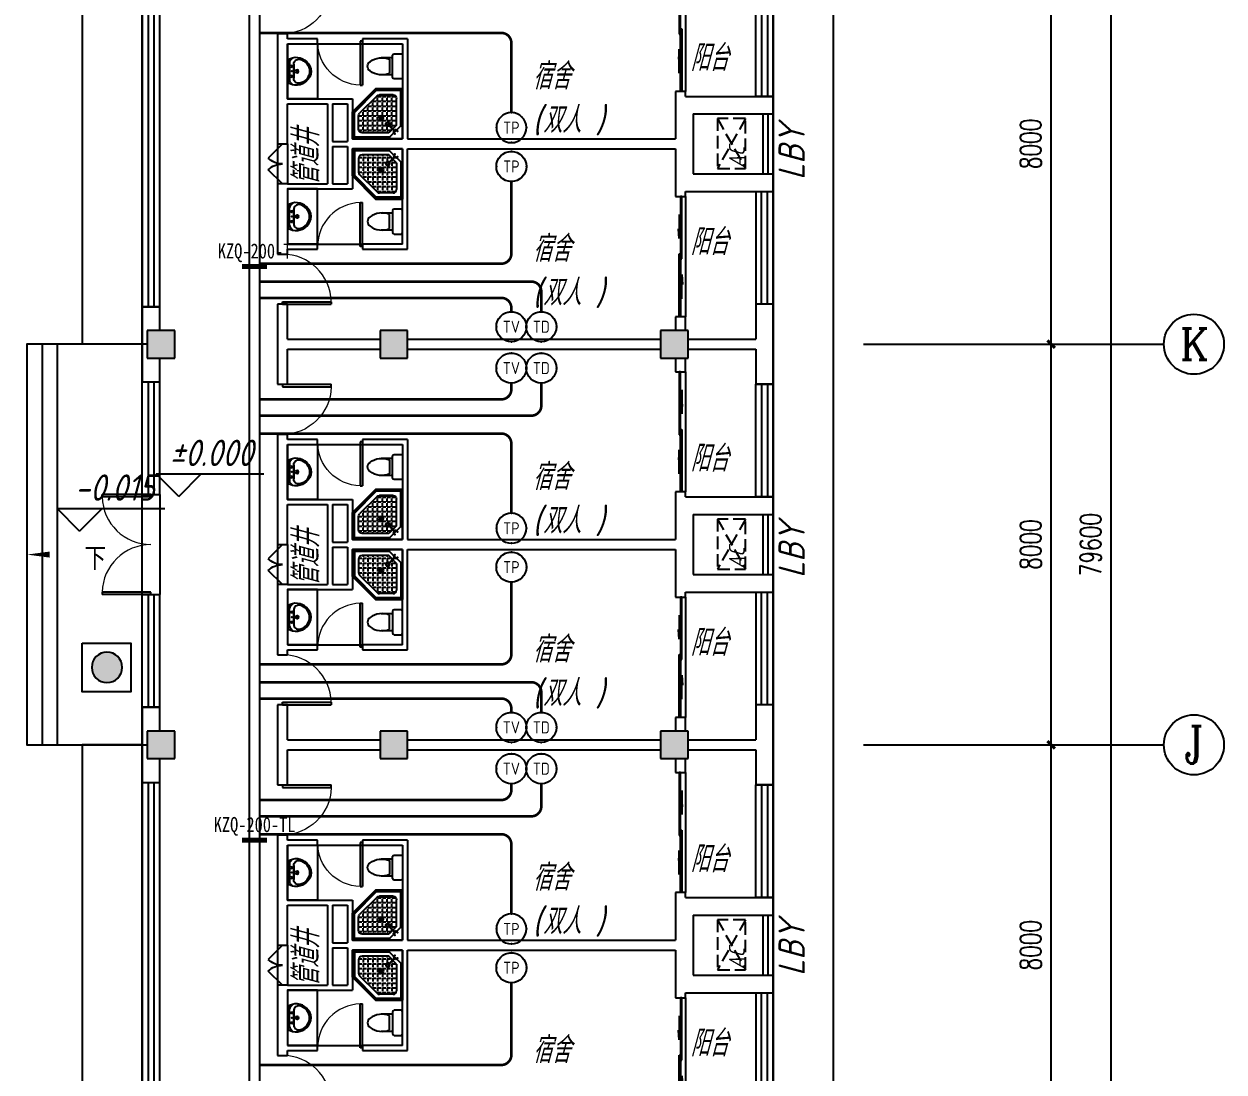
# Model space of a CAD drawing. Extents: x 0 to 2972856, y -1269770 to 0.
# Drawn here: x 2767096 to 2791056, y -922297 to -901371 of the extents above; entities that cross this region are included whole.
import ezdxf
from ezdxf.enums import TextEntityAlignment as Align

# ---------------------------------------------------------------- set-up
doc = ezdxf.new("R2010")
doc.units = 0
doc.header["$LTSCALE"] = 1000
doc.header["$PDSIZE"] = 50
doc.linetypes.add('DASH', pattern=[0.35, 0.25, -0.1])
for name, color, linetype in [('1-建筑底图', 8, 'Continuous'), ('AXIS_TEXT', 7, 'Continuous'), ('CABLETRAY_PDS', 4, 'Continuous'), ('EQUIP-通讯', 3, 'Continuous'), ('PUB_TEXT', 7, 'Continuous'), ('WIRE-综合布线', 4, 'Continuous'), ('抗震支吊架', 2, 'Continuous'), ('洁具', 251, 'Continuous'), ('空调外机', 251, 'Continuous'), ('防火分区', 255, 'Continuous')]:
    doc.layers.add(name, color=color, linetype=linetype)
doc.styles.add('-黑体_T3', font='', dxfattribs={"width": 0.8})
doc.styles.add('_TCH_AXIS', font='COMPLEX', dxfattribs={"bigfont": 'GBCBIG'})
doc.styles.add('_TEL_ATTDEF', font='GBENOR', dxfattribs={"width": 0.8, "height": 3, "bigfont": 'GBCBIG'})
doc.styles.add('_TEL_DIM', font='SIMPLEX', dxfattribs={"width": 0.8, "height": 3.5, "bigfont": 'HZTXT'})
doc.styles.add('A_DIM_T3', font='SIMPLEX', dxfattribs={"width": 0.7, "bigfont": 'HZ'})
doc.styles.add('COMPLEX', font='COMPLEX')
doc.styles.add('kzcad', font='', dxfattribs={"width": 0.8})
doc.styles.get("Standard").update_dxf_attribs({"font": 'gbeitc.shx', "bigfont": 'gbcbig.shx'})
doc.styles.get('-黑体_T3').set_extended_font_data('SimHei')
doc.styles.get('kzcad').set_extended_font_data('SimSun')
doc.linetypes.add('JIEDI', pattern='A,1.25,-0.25,0.25,-0.25,0.625,["/",Standard,S=0.6,R=0,X=0,Y=-0.3],0.625,-0.25,0.25,-0.25', length=4)
doc.dimstyles.new('_TCH_ARCH&&150', dxfattribs={"dimtxt": 420, "dimasz": 150, "dimexe": 375, "dimexo": 450, "dimgap": 202.5, "dimtad": 1, "dimdec": 0, "dimzin": 0, "dimdsep": 46, "dimtxsty": 'A_DIM_T3', "dimblk": 'ARCHTICK', "dimcen": 0.09, "dimclrt": 7, "dimazin": 2, "dimtfac": 1, "dimtdec": 0, "dimtix": 1, "dimtmove": 2, "dimatfit": 3, "dimfxl": 150, "dimtolj": 1, "dimtzin": 0, "dimarcsym": 0})

# ---------------------------------------------------------------- blocks, each defined once
blk = doc.blocks.new('$equip$00003208')
at = {"const_width": 0.05}
blk.add_lwpolyline([(0, 0.5, -1), (0, -0.5, -1), (0, 0.5, 0.021884)], format="xyb", dxfattribs=at)
blk.add_circle((0, 0), 0.5)
for p in [(0, 0.5), (-0.5, 0), (0.5, 0), (0, -0.5)]:
    blk.add_point(p)
at = {"color": 7, "style": '_TEL_ATTDEF'}
blk.add_attdef('$TEXT$', text='', height=0.4, dxfattribs=at).set_placement((0, 0), align=Align.MIDDLE_CENTER)
at = {"color": 7, "style": '_TEL_DIM', "flags": 1}
for tag in ['A', 'REMARK']:
    blk.add_attdef(tag, text='', height=0.00002, dxfattribs=at).set_placement((0, 0), align=Align.MIDDLE_CENTER)
blk = doc.blocks.new('$equip$00003204')
at = {"const_width": 0.05}
blk.add_lwpolyline([(0, 0.5, -1), (0, -0.5, -1), (0, 0.5, 0.021884)], format="xyb", dxfattribs=at)
blk.add_circle((0, 0), 0.5)
for p in [(0, 0.5), (-0.5, 0), (0.5, 0), (0, -0.5)]:
    blk.add_point(p)
at = {"color": 7, "style": '_TEL_ATTDEF'}
blk.add_attdef('$TEXT$', text='', height=0.4, dxfattribs=at).set_placement((0, 0), align=Align.MIDDLE_CENTER)
at = {"color": 7, "style": '_TEL_DIM', "flags": 1}
for tag in ['A', 'REMARK']:
    blk.add_attdef(tag, text='', height=0.00002, dxfattribs=at).set_placement((0, 0), align=Align.MIDDLE_CENTER)
blk = doc.blocks.new('$equip$00003209')
at = {"const_width": 0.05}
blk.add_lwpolyline([(0, 0.5, -1), (0, -0.5, -1), (0, 0.5, 0.021884)], format="xyb", dxfattribs=at)
blk.add_circle((0, 0), 0.5)
for p in [(0, 0.5), (-0.5, 0), (0.5, 0), (0, -0.5)]:
    blk.add_point(p)
at = {"color": 7, "style": '_TEL_ATTDEF'}
blk.add_attdef('$TEXT$', text='', height=0.4, dxfattribs=at).set_placement((0, 0), align=Align.MIDDLE_CENTER)
at = {"color": 7, "style": '_TEL_DIM', "flags": 1}
for tag in ['A', 'REMARK']:
    blk.add_attdef(tag, text='', height=0.00002, dxfattribs=at).set_placement((0, 0), align=Align.MIDDLE_CENTER)
blk = doc.blocks.new('A$C2CDD3BEF')
at = {"layer": '防火分区'}
h = blk.add_hatch(color=6, dxfattribs=at)
h.dxf.hatch_style = 1
edge = h.paths.add_edge_path()
edge.add_arc((460, 446), 282, 0, 360)
at = {"layer": '防火分区', "color": 6}
blk.add_lwpolyline([(0, 0), (900, 0), (900, 900), (0, 900)], close=True, dxfattribs=at)
blk.add_circle((460, 446), 282, dxfattribs=at)
blk = doc.blocks.new('1F平面-CAD导入_dwg_Drawing4_t3_dwg_$plan$00001613-474159-1F-927810-1F')
at = {"layer": '洁具'}
for p, q in [((-30, 250), (-170, 250)), ((-200, 170), (-430, 170)), ((-260, -140), (-260, 140)), ((-200, -170), (-200, -220)), ((-170, -250), (-30, -250))]:
    blk.add_line(p, q, dxfattribs=at)
for points in [[(-200, 220), (-200, 170), (-200, -170), (-430, -170)], [(0, -220), (0, 220)]]:
    blk.add_lwpolyline(points, dxfattribs=at)
for centre, radius, start, end in [((-170, 220), 30, 90, 180), ((-30, 220), 30, 0, 90), ((-590, 0), 110, 123.4509, 236.5491), ((-413, -227), 398, 67.4505, 126.6381), ((-413, 227), 398, 233.3619, 292.5495), ((-170, -220), 30, 180, 270), ((-30, -220), 30, 270, 0)]:
    blk.add_arc(centre, radius, start, end, dxfattribs=at)
blk = doc.blocks.new('$lvtry$00000169')
at = {"color": 0}
for p, q in [((259, -36), (259, 0)), ((259, -36), (36, -259)), ((276, -120), (120, -276)), ((144, -151), (291, -298)), ((151, -144), (298, -291)), ((173, -309), (173, -239)), ((183, -213), (205, -213)), ((220, -213), (243, -213)), ((259, -24), (976, -24)), ((259, -36), (964, -36)), ((270, -213), (270, -143)), ((270, -213), (340, -213)), ((270, -263), (270, -239)), ((276, -120), (808, -120)), ((366, -213), (366, -143)), ((366, -213), (436, -213)), ((366, -309), (366, -239)), ((462, -213), (462, -143)), ((462, -213), (532, -213)), ((462, -309), (462, -239)), ((558, -213), (558, -143)), ((558, -213), (628, -213)), ((558, -309), (558, -239)), ((655, -213), (655, -143)), ((655, -213), (725, -213)), ((655, -309), (655, -239)), ((751, -213), (751, -143)), ((751, -213), (821, -213)), ((751, -309), (751, -239)), ((847, -213), (847, -143)), ((847, -213), (880, -213)), ((847, -309), (847, -239)), ((880, -192), (880, -460)), ((964, -36), (976, -24)), ((964, -36), (964, -525)), ((976, -24), (976, -530)), ((36, -259), (0, -259)), ((24, -259), (24, -976)), ((36, -259), (36, -964)), ((120, -276), (120, -808)), ((120, -309), (147, -309)), ((120, -405), (147, -405)), ((173, -309), (243, -309)), ((173, -405), (173, -335)), ((173, -405), (243, -405)), ((173, -501), (173, -431)), ((270, -405), (270, -335)), ((270, -405), (340, -405)), ((270, -501), (270, -431)), ((334, -309), (340, -309)), ((366, -309), (436, -309)), ((366, -405), (366, -335)), ((366, -405), (379, -405)), ((366, -501), (366, -431)), ((462, -309), (532, -309)), ((462, -405), (462, -335)), ((462, -405), (532, -405)), ((462, -501), (462, -431)), ((558, -309), (628, -309)), ((558, -405), (558, -335)), ((558, -405), (628, -405)), ((558, -501), (558, -431)), ((655, -309), (725, -309)), ((655, -405), (655, -335)), ((655, -405), (725, -405)), ((655, -501), (655, -431)), ((751, -309), (821, -309)), ((751, -405), (751, -335)), ((751, -405), (821, -405)), ((751, -501), (751, -431)), ((847, -309), (880, -309)), ((847, -405), (847, -335)), ((847, -405), (880, -405)), ((847, -501), (847, -431)), ((120, -501), (147, -501)), ((120, -598), (147, -598)), ((120, -694), (147, -694)), ((173, -501), (243, -501)), ((173, -598), (173, -528)), ((173, -598), (243, -598)), ((173, -694), (173, -624)), ((173, -694), (243, -694)), ((270, -501), (340, -501)), ((270, -598), (270, -528)), ((270, -598), (340, -598)), ((270, -694), (270, -624)), ((270, -694), (340, -694)), ((366, -501), (436, -501)), ((366, -598), (366, -528)), ((366, -598), (436, -598)), ((366, -694), (366, -624)), ((366, -694), (436, -694)), ((462, -501), (532, -501)), ((462, -598), (462, -528)), ((462, -598), (532, -598)), ((462, -694), (462, -624)), ((462, -694), (532, -694)), ((859, -511), (511, -859)), ((964, -525), (525, -964)), ((976, -530), (530, -976)), ((558, -501), (628, -501)), ((558, -598), (558, -528)), ((558, -598), (628, -598)), ((558, -694), (558, -624)), ((558, -694), (628, -694)), ((655, -501), (725, -501)), ((655, -598), (655, -528)), ((655, -598), (725, -598)), ((655, -694), (655, -624)), ((655, -694), (676, -694)), ((751, -501), (821, -501)), ((751, -598), (751, -528)), ((751, -598), (773, -598)), ((847, -501), (867, -501)), ((964, -525), (976, -530)), ((120, -790), (147, -790)), ((173, -790), (173, -720)), ((173, -790), (243, -790)), ((173, -878), (173, -816)), ((192, -880), (460, -880)), ((270, -790), (270, -720)), ((270, -790), (340, -790)), ((270, -880), (270, -816)), ((366, -790), (366, -720)), ((366, -790), (436, -790)), ((366, -880), (366, -816)), ((462, -790), (462, -720)), ((462, -790), (532, -790)), ((462, -880), (462, -816)), ((558, -790), (558, -720)), ((558, -790), (580, -790)), ((36, -964), (24, -976)), ((24, -976), (530, -976)), ((36, -964), (525, -964)), ((525, -964), (530, -976))]:
    blk.add_line(p, q, dxfattribs=at)
blk.add_lwpolyline([(0, 0), (0, -1000), (540, -1000), (1000, -540), (1000, 0)], close=True)
for points in [[(0, 0), (0, -1000)], [(0, 0), (1000, 0)], [(1000, 0), (1000, -540)], [(136, -190), (148, -178), (132, -162), (121, -174)], [(190, -136), (178, -148), (162, -132), (174, -121)], [(1000, -540), (540, -1000)], [(0, -1000), (540, -1000)]]:
    blk.add_lwpolyline(points, close=True, dxfattribs=at)
for radius in [43.8, 31.1]:
    blk.add_circle((416, -428), radius, dxfattribs=at)
for centre, radius, start, end in [((808, -192), 72, 0, 90), ((296, -296), 40.6, 142.583, 128.4197), ((296, -296), 28.6, 145.828, 125.6599), ((808, -460), 72, 315, 0), ((192, -808), 72, 180, 270), ((460, -808), 72, 270, 315)]:
    blk.add_arc(centre, radius, start, end, dxfattribs=at)
for p in [(103, -156, 0), (156, -102, 0), (416, -428, 0)]:
    blk.add_point(p, dxfattribs=at)
blk = doc.blocks.new('$lvtry$00000178')
at = {"color": 0}
for p, q in [((-238, 0), (238, 0)), ((-214, -36), (-272, -91)), ((-180, -23), (180, -23)), ((-142, -105), (140, -105)), ((140, -105), (-142, -105)), ((216, -37), (268, -91))]:
    blk.add_line(p, q, dxfattribs=at)
blk.add_lwpolyline([(-104, -430, 0.224698), (110, -425, 0.348046), (269, -79), (239, 0), (-241, 0), (-271, -79, 0.356844)], format="xyb", close=True, dxfattribs=at)
for centre, radius in [((-100, -65), 16.3), ((1, -172), 31.6), ((100, -65), 16.3)]:
    blk.add_circle(centre, radius, dxfattribs=at)
at = {"color": 0, "lineweight": 13}
blk.add_circle((1, -172), 23, dxfattribs=at)
at = {"color": 0}
for centre, radius, start, end in [((-142, -205), 100, 90, 190.5602), ((-1, -179), 243, 190.5602, 349.4398), ((-180, -73), 50, 90, 133.181), ((140, -205), 100, 349.4398, 90), ((180, -73), 50, 44.5607, 90)]:
    blk.add_arc(centre, radius, start, end, dxfattribs=at)
for p in [(0, -65), (1, -172)]:
    blk.add_point(p, dxfattribs=at)
blk = doc.blocks.new('A$C70365C93')
at = {"layer": '洁具'}
blk.add_lwpolyline([(-1900, 2300), (-1900, 1700), (-800, 1700), (-800, 2300)], close=True, dxfattribs=at)
blk.add_blockref('$lvtry$00000178', (-1350, 2280), dxfattribs=at)
at = {"layer": '洁具', "rotation": 180}
blk.add_blockref('$lvtry$00000169', (0, 0), dxfattribs=at)
at = {"layer": '洁具', "extrusion": (0, 0, -1), "xscale": -1, "zscale": -1, "rotation": 90}
blk.add_blockref('1F平面-CAD导入_dwg_Drawing4_t3_dwg_$plan$00001613-474159-1F-927810-1F', (1450, 0), dxfattribs=at)
blk = doc.blocks.new('A$Cf5a72a1b')
at = {"layer": '空调外机', "linetype": 'DASH'}
for p, q in [((1000, 563), (0, 0)), ((1000, 0), (0, 563))]:
    blk.add_line(p, q, dxfattribs=at)
blk.add_lwpolyline([(1000, 563), (0, 563), (0, 0), (1000, 0)], close=True, dxfattribs=at)
at = {"layer": 'PUB_TEXT'}
blk.add_text('AC', height=315, dxfattribs=at).set_placement((5, 18))
blk = doc.blocks.new('_ArchTick')
at = {"color": 0, "linetype": 'ByBlock', "const_width": 0.4}
blk.add_lwpolyline([(-0.5, -0.5), (0.5, 0.5)], dxfattribs=at)
blk = doc.blocks.new('*D75')
at = {"layer": '1-建筑底图', "color": 0, "lineweight": -2, "transparency": 16777216}
for p, q in [((2169527, -728326), (2174402, -728326)), ((2174027, -807926), (2174027, -728326)), ((2169527, -807926), (2174402, -807926))]:
    blk.add_line(p, q, dxfattribs=at)
at = {"layer": 'Defpoints', "color": 0, "transparency": 16777216}
for p in [(2169077, -728326), (2174027, -728326), (2169077, -807926)]:
    blk.add_point(p, dxfattribs=at)
at = {"layer": '1-建筑底图', "color": 0, "lineweight": -2, "transparency": 16777216, "xscale": 150, "yscale": 150, "zscale": 150}
for p, rotation in [((2174027, -728326), 90), ((2174027, -807926), 270)]:
    blk.add_blockref('_ArchTick', p, dxfattribs=dict(at, rotation=rotation))
at = {"layer": '1-建筑底图', "color": 7, "transparency": 16777216, "insert": (2173614, -768126), "char_height": 420, "attachment_point": 5, "rotation": 90, "style": 'A_DIM_T3'}
blk.add_mtext('\\A1;79600', dxfattribs=at)
blk = doc.blocks.new('*D82')
at = {"layer": '1-建筑底图', "color": 0, "lineweight": -2, "transparency": 16777216}
for p, q in [((2169527, -772126), (2173202, -772126)), ((2172827, -780126), (2172827, -772126)), ((2169527, -780126), (2173202, -780126))]:
    blk.add_line(p, q, dxfattribs=at)
at = {"layer": 'Defpoints', "color": 0, "transparency": 16777216}
for p in [(2169077, -772126), (2172827, -772126), (2169077, -780126)]:
    blk.add_point(p, dxfattribs=at)
at = {"layer": '1-建筑底图', "color": 0, "lineweight": -2, "transparency": 16777216, "xscale": 150, "yscale": 150, "zscale": 150}
for p, rotation in [((2172827, -772126), 90), ((2172827, -780126), 270)]:
    blk.add_blockref('_ArchTick', p, dxfattribs=dict(at, rotation=rotation))
at = {"layer": '1-建筑底图', "color": 7, "transparency": 16777216, "insert": (2172414, -776126), "char_height": 420, "attachment_point": 5, "rotation": 90, "style": 'A_DIM_T3'}
blk.add_mtext('\\A1;8000', dxfattribs=at)
blk = doc.blocks.new('*D83')
at = {"layer": '1-建筑底图', "color": 0, "lineweight": -2, "transparency": 16777216}
for p, q in [((2169527, -764126), (2173202, -764126)), ((2172827, -772126), (2172827, -764126)), ((2169527, -772126), (2173202, -772126))]:
    blk.add_line(p, q, dxfattribs=at)
at = {"layer": 'Defpoints', "color": 0, "transparency": 16777216}
for p in [(2169077, -764126), (2172827, -764126), (2169077, -772126)]:
    blk.add_point(p, dxfattribs=at)
at = {"layer": '1-建筑底图', "color": 0, "lineweight": -2, "transparency": 16777216, "xscale": 150, "yscale": 150, "zscale": 150}
for p, rotation in [((2172827, -764126), 90), ((2172827, -772126), 270)]:
    blk.add_blockref('_ArchTick', p, dxfattribs=dict(at, rotation=rotation))
at = {"layer": '1-建筑底图', "color": 7, "transparency": 16777216, "insert": (2172414, -768126), "char_height": 420, "attachment_point": 5, "rotation": 90, "style": 'A_DIM_T3'}
blk.add_mtext('\\A1;8000', dxfattribs=at)
blk = doc.blocks.new('*D84')
at = {"layer": '1-建筑底图', "color": 0, "lineweight": -2, "transparency": 16777216}
for p, q in [((2169527, -756126), (2173202, -756126)), ((2172827, -764126), (2172827, -756126)), ((2169527, -764126), (2173202, -764126))]:
    blk.add_line(p, q, dxfattribs=at)
at = {"layer": 'Defpoints', "color": 0, "transparency": 16777216}
for p in [(2169077, -756126), (2172827, -756126), (2169077, -764126)]:
    blk.add_point(p, dxfattribs=at)
at = {"layer": '1-建筑底图', "color": 0, "lineweight": -2, "transparency": 16777216, "xscale": 150, "yscale": 150, "zscale": 150}
for p, rotation in [((2172827, -756126), 90), ((2172827, -764126), 270)]:
    blk.add_blockref('_ArchTick', p, dxfattribs=dict(at, rotation=rotation))
at = {"layer": '1-建筑底图', "color": 7, "transparency": 16777216, "insert": (2172414, -760126), "char_height": 420, "attachment_point": 5, "rotation": 90, "style": 'A_DIM_T3'}
blk.add_mtext('\\A1;8000', dxfattribs=at)
blk = doc.blocks.new('$TCHSYS$WIN2D')
for p, q in [((-0.5, 0.5), (0.5, 0.5)), ((-0.5, 0.5), (-0.5, -0.5)), ((0.5, 0.5), (0.5, -0.5)), ((0.5, 0.1667), (-0.5, 0.1667)), ((0.5, -0.1667), (-0.5, -0.1667)), ((-0.5, -0.5), (0.5, -0.5))]:
    blk.add_line(p, q)
blk = doc.blocks.new('$DorLib2D$00000002')
for p, q in [((-0.5, 0), (-0.5, 0.4875)), ((-0.475, 0.4875), (-0.5, 0.4875)), ((-0.475, 0), (-0.475, 0.4875)), ((0.475, 0), (0.475, 0.4875)), ((0.475, 0.4875), (0.5, 0.4875)), ((0.5, 0), (0.5, 0.4875)), ((-0.5, 0), (-0.475, 0)), ((0.5, 0), (0.475, 0))]:
    blk.add_line(p, q)
at = {"lineweight": 13}
for centre, start, end in [((-0.4875, 0), 0, 88.53072), ((0.4875, 0), 91.46928, 180)]:
    blk.add_arc(centre, 0.4875, start, end, dxfattribs=at)
blk = doc.blocks.new('_AXISO')
blk.add_circle((0, 0), 0.5)
at = {"layer": 'AXIS_TEXT', "style": 'COMPLEX', "width": 1.041667}
blk.add_attdef('A', text='', height=0.56, dxfattribs=at).set_placement((-0.25, -0.28), (0.25, -0.28), align=Align.FIT)
blk = doc.blocks.new('$DorLib2D$00000116')
at = {"color": 0}
for p, q in [((-0.5, 0), (-0.146, 0.354)), ((0.5, 0), (0.146, 0.354))]:
    blk.add_line(p, q, dxfattribs=at)
for centre, start, end in [((-0.5, 0), 0, 45), ((0.5, 0), 135, 180)]:
    blk.add_arc(centre, 0.5, start, end, dxfattribs=at)
blk = doc.blocks.new('$DorLib2D$00000001')
for p, q in [((0.45, 0.975), (0.5, 0.975)), ((0.45, 0), (0.45, 0.975)), ((0.5, 0), (0.5, 0.975)), ((0.5, 0), (0.45, 0))]:
    blk.add_line(p, q)
at = {"lineweight": 13}
blk.add_arc((0.475, 0), 0.975, 91.4693, 180, dxfattribs=at)
blk = doc.blocks.new('$DorLib2D$00000131')
at = {"color": 0, "linetype": 'Continuous'}
for p, q in [((-0.5, 0.125), (-0.5, 0)), ((0.0192, 0.125), (-0.5, 0.125)), ((0.0192, 0), (0.0192, 0.125)), ((0.15, 0.125), (0.2319, 0.1973)), ((0.35, 0.125), (0.15, 0.125)), ((0.2319, 0.1973), (0.2319, 0.125)), ((-0.5, 0), (0.0192, 0)), ((-0.024, 0), (0.5, 0)), ((-0.024, -0.125), (-0.024, 0)), ((0.5, 0), (0.5, -0.125)), ((-0.35, -0.125), (-0.15, -0.125)), ((-0.2319, -0.1973), (-0.2319, -0.125)), ((-0.15, -0.125), (-0.2319, -0.1973)), ((0.5, -0.125), (-0.024, -0.125))]:
    blk.add_line(p, q, dxfattribs=at)
blk = doc.blocks.new('$WINLIB2D$00000001')
at = {"color": 0}
for points in [[(-0.5, 0.5), (-0.5, -0.5)], [(-0.5, 0.5), (0.5, 0.5)], [(0.5, -0.5), (0.5, 0.5)], [(0.5, 0.167), (-0.5, 0.167)], [(0.5, -0.167), (-0.5, -0.167)], [(-0.5, -0.5), (0.5, -0.5)]]:
    blk.add_lwpolyline(points, dxfattribs=at)
blk = doc.blocks.new('1-1层建筑底图')
at = {"layer": '1-建筑底图'}
for points in [[(2155326.6, -763851.3), (2154776.6, -763851.3), (2154776.6, -764401.3), (2155326.6, -764401.3)], [(2159976.6, -763851.3), (2159426.6, -763851.3), (2159426.6, -764401.3), (2159976.6, -764401.3)], [(2165576.6, -763851.3), (2165026.6, -763851.3), (2165026.6, -764401.3), (2165576.6, -764401.3)], [(2155326.6, -771851.3), (2154776.6, -771851.3), (2154776.6, -772401.3), (2155326.6, -772401.3)], [(2159976.6, -771851.3), (2159426.6, -771851.3), (2159426.6, -772401.3), (2159976.6, -772401.3)], [(2165576.6, -771851.3), (2165026.6, -771851.3), (2165026.6, -772401.3), (2165576.6, -772401.3)]]:
    blk.add_hatch(color=256, dxfattribs=at).paths.add_polyline_path(points)
for p, q in [((2168476.6, -809126.3), (2168476.6, -727126.3)), ((2167276.6, -807926.3), (2167276.6, -728326.3)), ((2153476.6, -741826.3), (2153476.6, -764126.3)), ((2165526.6, -756676.3), (2165526.6, -759076.3)), ((2157576.6, -757926.3), (2157376.6, -757926.3)), ((2157376.6, -757926.3), (2157376.6, -758026.3)), ((2157376.6, -758026.3), (2157376.6, -759226.3)), ((2157576.6, -758026.3), (2157576.6, -757926.3)), ((2158176.6, -758026.3), (2157576.6, -758026.3)), ((2158176.6, -758126.3), (2158176.6, -758026.3)), ((2159976.6, -758026.3), (2159076.6, -758026.3)), ((2159076.6, -758026.3), (2159076.6, -758126.3)), ((2159976.6, -758026.3), (2159976.6, -760026.3)), ((2157576.6, -758126.3), (2157576.6, -759226.3)), ((2157576.6, -758126.3), (2158176.6, -758126.3)), ((2158176.6, -758126.3), (2159076.6, -758126.3)), ((2159076.6, -758126.3), (2159876.6, -758126.3)), ((2159876.6, -758126.3), (2159876.6, -760026.3)), ((2157376.6, -759226.3), (2157376.6, -760126.3)), ((2157576.6, -759226.3), (2158376.6, -759226.3)), ((2158376.6, -759226.3), (2158876.6, -759226.3)), ((2158876.6, -759226.3), (2158876.6, -760026.3)), ((2165526.6, -759076.3), (2165326.6, -759076.3)), ((2165326.6, -759076.3), (2165326.6, -759426.3)), ((2165526.6, -759176.3), (2165526.6, -759076.3)), ((2165526.6, -759176.3), (2166926.6, -759176.3)), ((2167276.6, -759176.3), (2166926.6, -759176.3)), ((2167276.6, -759526.3), (2167276.6, -759176.3)), ((2157576.6, -760126.3), (2157576.6, -759326.3)), ((2157576.6, -759326.3), (2158376.6, -759326.3)), ((2158376.6, -759326.3), (2158376.6, -760126.3)), ((2158476.6, -759326.3), (2158776.6, -759326.3)), ((2158476.6, -759326.3), (2158476.6, -760076.3)), ((2158776.6, -759326.3), (2158776.6, -760076.3)), ((2165326.6, -759426.3), (2165326.6, -760026.3)), ((2165676.6, -759526.3), (2165676.6, -760126.3)), ((2165676.6, -759526.3), (2167276.6, -759526.3)), ((2157376.6, -760126.3), (2157576.6, -760126.3)), ((2157376.6, -760126.3), (2157376.6, -760926.3)), ((2157576.6, -760126.3), (2157576.6, -760926.3)), ((2158376.6, -760126.3), (2158376.6, -760926.3)), ((2158476.6, -760076.3), (2158776.6, -760076.3)), ((2158476.6, -760176.3), (2158476.6, -760926.3)), ((2158476.6, -760176.3), (2158776.6, -760176.3)), ((2158776.6, -760176.3), (2158776.6, -760926.3)), ((2158876.6, -760026.3), (2159876.6, -760026.3)), ((2158876.6, -760226.3), (2158876.6, -761026.3)), ((2158876.6, -760226.3), (2159876.6, -760226.3)), ((2159876.6, -762126.3), (2159876.6, -760226.3)), ((2159976.6, -760026.3), (2165326.6, -760026.3)), ((2159976.6, -762226.3), (2159976.6, -760226.3)), ((2159976.6, -760226.3), (2165326.6, -760226.3)), ((2165326.6, -760226.3), (2165326.6, -760826.3)), ((2165676.6, -760126.3), (2165676.6, -760726.3)), ((2165676.6, -760726.3), (2167276.6, -760726.3)), ((2167276.6, -761076.3), (2167276.6, -760726.3)), ((2157576.6, -760926.3), (2157376.6, -760926.3)), ((2157376.6, -760926.3), (2157376.6, -761026.3)), ((2157576.6, -760926.3), (2158376.6, -760926.3)), ((2158476.6, -760926.3), (2158776.6, -760926.3)), ((2165326.6, -760826.3), (2165326.6, -761176.3)), ((2157376.6, -761026.3), (2157376.6, -762226.3)), ((2157576.6, -761026.3), (2157576.6, -762126.3)), ((2157576.6, -761026.3), (2158376.6, -761026.3)), ((2158376.6, -761026.3), (2158876.6, -761026.3)), ((2165326.6, -761176.3), (2165526.6, -761176.3)), ((2165526.6, -761176.3), (2165526.6, -761076.3)), ((2165526.6, -761076.3), (2166926.6, -761076.3)), ((2165526.6, -761176.3), (2165526.6, -763576.3)), ((2166926.6, -761076.3), (2167276.6, -761076.3)), ((2158176.6, -762126.3), (2157576.6, -762126.3)), ((2158176.6, -762126.3), (2159076.6, -762126.3)), ((2158176.6, -762226.3), (2158176.6, -762126.3)), ((2159876.6, -762126.3), (2159076.6, -762126.3)), ((2159076.6, -762126.3), (2159076.6, -762226.3)), ((2157376.6, -762226.3), (2157376.6, -762326.3)), ((2157376.6, -762326.3), (2157576.6, -762326.3)), ((2157576.6, -762226.3), (2158176.6, -762226.3)), ((2157576.6, -762326.3), (2157576.6, -762226.3)), ((2159076.6, -762226.3), (2159976.6, -762226.3)), ((2157576.6, -763326.3), (2157376.6, -763326.3)), ((2157376.6, -763326.3), (2157376.6, -764126.3)), ((2157576.6, -764026.3), (2157576.6, -763326.3)), ((2167276.6, -763326.3), (2166926.6, -763326.3)), ((2166926.6, -763326.3), (2166926.6, -764026.3)), ((2167276.6, -764126.3), (2167276.6, -763326.3)), ((2155026.6, -763376.3), (2154676.6, -763376.3)), ((2154676.6, -763376.3), (2154676.6, -764126.3)), ((2155026.6, -763851.3), (2155026.6, -763376.3)), ((2165526.6, -763576.3), (2165326.6, -763576.3)), ((2165326.6, -763576.3), (2165326.6, -763851.3)), ((2165526.6, -763851.3), (2165526.6, -763576.3)), ((2155326.6, -763851.3), (2154776.6, -763851.3)), ((2154776.6, -763851.3), (2154776.6, -764401.3)), ((2155326.6, -764401.3), (2155326.6, -763851.3)), ((2157576.6, -764026.3), (2159426.6, -764026.3)), ((2159976.6, -763851.3), (2159426.6, -763851.3)), ((2159426.6, -763851.3), (2159426.6, -764401.3)), ((2159976.6, -764401.3), (2159976.6, -763851.3)), ((2159976.6, -764026.3), (2165026.6, -764026.3)), ((2165576.6, -763851.3), (2165026.6, -763851.3)), ((2165026.6, -763851.3), (2165026.6, -764401.3)), ((2165576.6, -764401.3), (2165576.6, -763851.3)), ((2165576.6, -764026.3), (2166926.6, -764026.3)), ((2154676.6, -764126.3), (2153476.6, -764126.3)), ((2154676.6, -764126.3), (2154676.6, -764876.3)), ((2157376.6, -764126.3), (2157376.6, -764926.3)), ((2157576.6, -764926.3), (2157576.6, -764226.3)), ((2157576.6, -764226.3), (2159426.6, -764226.3)), ((2159976.6, -764226.3), (2165026.6, -764226.3)), ((2165576.6, -764226.3), (2166926.6, -764226.3)), ((2166926.6, -764226.3), (2166926.6, -764926.3)), ((2167276.6, -764926.3), (2167276.6, -764126.3)), ((2169076.6, -764126.3), (2175076.6, -764126.3)), ((2154776.6, -764401.3), (2155326.6, -764401.3)), ((2155026.6, -764876.3), (2155026.6, -764401.3)), ((2159426.6, -764401.3), (2159976.6, -764401.3)), ((2165026.6, -764401.3), (2165576.6, -764401.3)), ((2165326.6, -764401.3), (2165326.6, -764676.3)), ((2165526.6, -764676.3), (2165526.6, -764401.3)), ((2165326.6, -764676.3), (2165526.6, -764676.3)), ((2165526.6, -764676.3), (2165526.6, -767076.3)), ((2154676.6, -764876.3), (2155026.6, -764876.3)), ((2157376.6, -764926.3), (2157576.6, -764926.3)), ((2166926.6, -764926.3), (2167276.6, -764926.3)), ((2157576.6, -765926.3), (2157376.6, -765926.3)), ((2157376.6, -765926.3), (2157376.6, -766026.3)), ((2157576.6, -766026.3), (2157576.6, -765926.3)), ((2157376.6, -766026.3), (2157376.6, -767226.3)), ((2158176.6, -766026.3), (2157576.6, -766026.3)), ((2157576.6, -766126.3), (2157576.6, -767226.3)), ((2157576.6, -766126.3), (2158176.6, -766126.3)), ((2158176.6, -766126.3), (2158176.6, -766026.3)), ((2158176.6, -766126.3), (2159076.6, -766126.3)), ((2159976.6, -766026.3), (2159076.6, -766026.3)), ((2159076.6, -766026.3), (2159076.6, -766126.3)), ((2159076.6, -766126.3), (2159876.6, -766126.3)), ((2159876.6, -766126.3), (2159876.6, -768026.3)), ((2159976.6, -766026.3), (2159976.6, -768026.3)), ((2155407.3, -767165.5), (2154957.3, -766715.5)), ((2154957.3, -766715.5), (2157108.2, -766715.5)), ((2155407.3, -767165.5), (2155857.3, -766715.5)), ((2155026.6, -767126.3), (2155026.6, -769126.3)), ((2165526.6, -767076.3), (2165326.6, -767076.3)), ((2165326.6, -767076.3), (2165326.6, -767426.3)), ((2165526.6, -767176.3), (2165526.6, -767076.3)), ((2165526.6, -767176.3), (2166926.6, -767176.3)), ((2167276.6, -767176.3), (2166926.6, -767176.3)), ((2167276.6, -767526.3), (2167276.6, -767176.3)), ((2153426.6, -767858.3), (2152976.6, -767408.3)), ((2152976.6, -767408.3), (2155127.5, -767408.3)), ((2153426.6, -767858.3), (2153876.6, -767408.3)), ((2157376.6, -767226.3), (2157376.6, -768126.3)), ((2157576.6, -767226.3), (2158376.6, -767226.3)), ((2157576.6, -768126.3), (2157576.6, -767326.3)), ((2157576.6, -767326.3), (2158376.6, -767326.3)), ((2158376.6, -767226.3), (2158876.6, -767226.3)), ((2158376.6, -767326.3), (2158376.6, -768126.3)), ((2158476.6, -767326.3), (2158776.6, -767326.3)), ((2158476.6, -767326.3), (2158476.6, -768076.3)), ((2158776.6, -767326.3), (2158776.6, -768076.3)), ((2158876.6, -767226.3), (2158876.6, -768026.3)), ((2165326.6, -767426.3), (2165326.6, -768026.3)), ((2165676.6, -767526.3), (2165676.6, -768126.3)), ((2165676.6, -767526.3), (2167276.6, -767526.3)), ((2157376.6, -768126.3), (2157576.6, -768126.3)), ((2157376.6, -768126.3), (2157376.6, -768926.3)), ((2157576.6, -768126.3), (2157576.6, -768926.3)), ((2158376.6, -768126.3), (2158376.6, -768926.3)), ((2158476.6, -768076.3), (2158776.6, -768076.3)), ((2158876.6, -768026.3), (2159876.6, -768026.3)), ((2159976.6, -768026.3), (2165326.6, -768026.3)), ((2165676.6, -768126.3), (2165676.6, -768726.3)), ((2158476.6, -768176.3), (2158476.6, -768926.3)), ((2158476.6, -768176.3), (2158776.6, -768176.3)), ((2158776.6, -768176.3), (2158776.6, -768926.3)), ((2158876.6, -768226.3), (2158876.6, -769026.3)), ((2158876.6, -768226.3), (2159876.6, -768226.3)), ((2159876.6, -770126.3), (2159876.6, -768226.3)), ((2159976.6, -770226.3), (2159976.6, -768226.3)), ((2159976.6, -768226.3), (2165326.6, -768226.3)), ((2165326.6, -768226.3), (2165326.6, -768826.3)), ((2165326.6, -768826.3), (2165326.6, -769176.3)), ((2165676.6, -768726.3), (2167276.6, -768726.3)), ((2167276.6, -769076.3), (2167276.6, -768726.3)), ((2157576.6, -768926.3), (2157376.6, -768926.3)), ((2157376.6, -768926.3), (2157376.6, -769026.3)), ((2157376.6, -769026.3), (2157376.6, -770226.3)), ((2157576.6, -768926.3), (2158376.6, -768926.3)), ((2157576.6, -769026.3), (2157576.6, -770126.3)), ((2157576.6, -769026.3), (2158376.6, -769026.3)), ((2158376.6, -769026.3), (2158876.6, -769026.3)), ((2158476.6, -768926.3), (2158776.6, -768926.3)), ((2165526.6, -769176.3), (2165526.6, -769076.3)), ((2165526.6, -769076.3), (2166926.6, -769076.3)), ((2166926.6, -769076.3), (2167276.6, -769076.3)), ((2165326.6, -769176.3), (2165526.6, -769176.3)), ((2165526.6, -769176.3), (2165526.6, -771576.3)), ((2157376.6, -770226.3), (2157376.6, -770326.3)), ((2158176.6, -770126.3), (2157576.6, -770126.3)), ((2157576.6, -770226.3), (2158176.6, -770226.3)), ((2157576.6, -770326.3), (2157576.6, -770226.3)), ((2158176.6, -770126.3), (2159076.6, -770126.3)), ((2158176.6, -770226.3), (2158176.6, -770126.3)), ((2159876.6, -770126.3), (2159076.6, -770126.3)), ((2159076.6, -770126.3), (2159076.6, -770226.3)), ((2159076.6, -770226.3), (2159976.6, -770226.3)), ((2157376.6, -770326.3), (2157576.6, -770326.3)), ((2155026.6, -771376.3), (2154676.6, -771376.3)), ((2154676.6, -771376.3), (2154676.6, -772126.3)), ((2154776.6, -771376.3), (2154776.6, -771376.3)), ((2155026.6, -771851.3), (2155026.6, -771376.3)), ((2157576.6, -771326.3), (2157376.6, -771326.3)), ((2157376.6, -771326.3), (2157376.6, -772126.3)), ((2157576.6, -772026.3), (2157576.6, -771326.3)), ((2167276.6, -771326.3), (2166926.6, -771326.3)), ((2166926.6, -771326.3), (2166926.6, -772026.3)), ((2167276.6, -772126.3), (2167276.6, -771326.3)), ((2165526.6, -771576.3), (2165326.6, -771576.3)), ((2165326.6, -771576.3), (2165326.6, -771851.3)), ((2165526.6, -771851.3), (2165526.6, -771576.3)), ((2155326.6, -771851.3), (2154776.6, -771851.3)), ((2154776.6, -771851.3), (2154776.6, -772401.3)), ((2155326.6, -772401.3), (2155326.6, -771851.3)), ((2159976.6, -771851.3), (2159426.6, -771851.3)), ((2159426.6, -771851.3), (2159426.6, -772401.3)), ((2159976.6, -772401.3), (2159976.6, -771851.3)), ((2165576.6, -771851.3), (2165026.6, -771851.3)), ((2165026.6, -771851.3), (2165026.6, -772401.3)), ((2165576.6, -772401.3), (2165576.6, -771851.3)), ((2154676.6, -772126.3), (2153476.6, -772126.3)), ((2153476.6, -772126.3), (2153476.6, -788026.3)), ((2154676.6, -772126.3), (2154676.6, -772876.3)), ((2157376.6, -772126.3), (2157376.6, -772926.3)), ((2157576.6, -772026.3), (2159426.6, -772026.3)), ((2157576.6, -772926.3), (2157576.6, -772226.3)), ((2157576.6, -772226.3), (2159426.6, -772226.3)), ((2159976.6, -772026.3), (2165026.6, -772026.3)), ((2159976.6, -772226.3), (2165026.6, -772226.3)), ((2165576.6, -772026.3), (2166926.6, -772026.3)), ((2165576.6, -772226.3), (2166926.6, -772226.3)), ((2166926.6, -772226.3), (2166926.6, -772926.3)), ((2167276.6, -772926.3), (2167276.6, -772126.3)), ((2169076.6, -772126.3), (2175076.6, -772126.3)), ((2154776.6, -772401.3), (2155326.6, -772401.3)), ((2155026.6, -772876.3), (2155026.6, -772401.3)), ((2159426.6, -772401.3), (2159976.6, -772401.3)), ((2165026.6, -772401.3), (2165576.6, -772401.3)), ((2165326.6, -772401.3), (2165326.6, -772676.3)), ((2165526.6, -772676.3), (2165526.6, -772401.3)), ((2165326.6, -772676.3), (2165526.6, -772676.3)), ((2165526.6, -772676.3), (2165526.6, -775076.3)), ((2154676.6, -772876.3), (2155026.6, -772876.3)), ((2157376.6, -772926.3), (2157576.6, -772926.3)), ((2166926.6, -772926.3), (2167276.6, -772926.3)), ((2157576.6, -773926.3), (2157376.6, -773926.3)), ((2157376.6, -773926.3), (2157376.6, -774026.3)), ((2157376.6, -774026.3), (2157376.6, -775226.3)), ((2157576.6, -774026.3), (2157576.6, -773926.3)), ((2158176.6, -774026.3), (2157576.6, -774026.3)), ((2157576.6, -774126.3), (2157576.6, -775226.3)), ((2157576.6, -774126.3), (2158176.6, -774126.3)), ((2158176.6, -774126.3), (2158176.6, -774026.3)), ((2158176.6, -774126.3), (2159076.6, -774126.3)), ((2159976.6, -774026.3), (2159076.6, -774026.3)), ((2159076.6, -774026.3), (2159076.6, -774126.3)), ((2159076.6, -774126.3), (2159876.6, -774126.3)), ((2159876.6, -774126.3), (2159876.6, -776026.3)), ((2159976.6, -774026.3), (2159976.6, -776026.3)), ((2165526.6, -775076.3), (2165326.6, -775076.3)), ((2165326.6, -775076.3), (2165326.6, -775426.3)), ((2165526.6, -775176.3), (2165526.6, -775076.3)), ((2157376.6, -775226.3), (2157376.6, -776126.3)), ((2157576.6, -775226.3), (2158376.6, -775226.3)), ((2157576.6, -776126.3), (2157576.6, -775326.3)), ((2157576.6, -775326.3), (2158376.6, -775326.3)), ((2158376.6, -775226.3), (2158876.6, -775226.3)), ((2158376.6, -775326.3), (2158376.6, -776126.3)), ((2158476.6, -775326.3), (2158776.6, -775326.3)), ((2158476.6, -775326.3), (2158476.6, -776076.3)), ((2158776.6, -775326.3), (2158776.6, -776076.3)), ((2158876.6, -775226.3), (2158876.6, -776026.3)), ((2165526.6, -775176.3), (2166926.6, -775176.3)), ((2167276.6, -775176.3), (2166926.6, -775176.3)), ((2167276.6, -775526.3), (2167276.6, -775176.3)), ((2165326.6, -775426.3), (2165326.6, -776026.3)), ((2165676.6, -775526.3), (2165676.6, -776126.3)), ((2165676.6, -775526.3), (2167276.6, -775526.3)), ((2158876.6, -776026.3), (2159876.6, -776026.3)), ((2159976.6, -776026.3), (2165326.6, -776026.3)), ((2157376.6, -776126.3), (2157576.6, -776126.3)), ((2157376.6, -776126.3), (2157376.6, -776926.3)), ((2157576.6, -776126.3), (2157576.6, -776926.3)), ((2158376.6, -776126.3), (2158376.6, -776926.3)), ((2158476.6, -776076.3), (2158776.6, -776076.3)), ((2158476.6, -776176.3), (2158476.6, -776926.3)), ((2158476.6, -776176.3), (2158776.6, -776176.3)), ((2158776.6, -776176.3), (2158776.6, -776926.3)), ((2158876.6, -776226.3), (2158876.6, -777026.3)), ((2158876.6, -776226.3), (2159876.6, -776226.3)), ((2159876.6, -778126.3), (2159876.6, -776226.3)), ((2159976.6, -778226.3), (2159976.6, -776226.3)), ((2159976.6, -776226.3), (2165326.6, -776226.3)), ((2165326.6, -776226.3), (2165326.6, -776826.3)), ((2165676.6, -776126.3), (2165676.6, -776726.3)), ((2165676.6, -776726.3), (2167276.6, -776726.3)), ((2167276.6, -777076.3), (2167276.6, -776726.3)), ((2157576.6, -776926.3), (2157376.6, -776926.3)), ((2157376.6, -776926.3), (2157376.6, -777026.3)), ((2157576.6, -776926.3), (2158376.6, -776926.3)), ((2158476.6, -776926.3), (2158776.6, -776926.3)), ((2165326.6, -776826.3), (2165326.6, -777176.3)), ((2157376.6, -777026.3), (2157376.6, -778226.3)), ((2157576.6, -777026.3), (2157576.6, -778126.3)), ((2157576.6, -777026.3), (2158376.6, -777026.3)), ((2158376.6, -777026.3), (2158876.6, -777026.3)), ((2165326.6, -777176.3), (2165526.6, -777176.3)), ((2165526.6, -777176.3), (2165526.6, -777076.3)), ((2165526.6, -777076.3), (2166926.6, -777076.3)), ((2165526.6, -777176.3), (2165526.6, -779576.3)), ((2166926.6, -777076.3), (2167276.6, -777076.3)), ((2158176.6, -778126.3), (2157576.6, -778126.3)), ((2158176.6, -778126.3), (2159076.6, -778126.3)), ((2158176.6, -778226.3), (2158176.6, -778126.3)), ((2159876.6, -778126.3), (2159076.6, -778126.3)), ((2159076.6, -778126.3), (2159076.6, -778226.3)), ((2157376.6, -778226.3), (2157376.6, -778326.3)), ((2157376.6, -778326.3), (2157576.6, -778326.3)), ((2157576.6, -778226.3), (2158176.6, -778226.3)), ((2157576.6, -778326.3), (2157576.6, -778226.3)), ((2159076.6, -778226.3), (2159976.6, -778226.3))]:
    blk.add_line(p, q, dxfattribs=at)
blk.add_lwpolyline([(2154676.6, -740342.1), (2167276.6, -740326.3), (2167276.6, -795926.3), (2154676.6, -795942.1)], close=True, dxfattribs=at)
for points in [[(2154676.6, -741826.3), (2154676.6, -764126.3)], [(2167076.6, -760726.3), (2167076.6, -759526.3)], [(2167176.6, -760726.3), (2167176.6, -759526.3)], [(2152676.6, -764126.3), (2152376.6, -764126.3), (2152376.6, -772126.3), (2152676.6, -772126.3)], [(2152976.6, -764126.3), (2152676.6, -764126.3), (2152676.6, -772126.3), (2152976.6, -772126.3)], [(2154776.6, -764126.3), (2152976.6, -764126.3), (2152976.6, -772126.3), (2154776.6, -772126.3)], [(2167076.6, -768726.3), (2167076.6, -767526.3)], [(2167176.6, -768726.3), (2167176.6, -767526.3)], [(2154676.6, -772126.3), (2154676.6, -788026.3)], [(2167076.6, -776726.3), (2167076.6, -775526.3)], [(2167176.6, -776726.3), (2167176.6, -775526.3)]]:
    blk.add_lwpolyline(points, dxfattribs=at)
blk.add_lwpolyline([(2153367, -768326.3, 0, 0, 0), (2152376.6, -768326.3, 0, 120, 0), (2152826.6, -768326.3, 0, 0, 0)], format="xyseb", dxfattribs=at)
for name, p, xscale, yscale, zscale, rotation in [('$TCHSYS$WIN2D', (2154851.6, -760126.3), -6500, -350, -6500, 269.9999999999817), ('$DorLib2D$00000131', (2165426.6, -757876.3), -2400, 200, -2400, 270), ('$DorLib2D$00000001', (2157476.6, -757426.3), -1000, 1000, -1000, 270), ('$WINLIB2D$00000001', (2167101.6, -758051.3), 2249.999999993481, 350, 2249.999999993481, 90), ('$DorLib2D$00000116', (2157476.6, -760526.3), 800, -800, 200, 269.9999999999852), ('$DorLib2D$00000131', (2165426.6, -762376.3), 2400, 200, 2400, 270), ('$WINLIB2D$00000001', (2167101.6, -762201.3), -2249.999999993481, 350, -2249.999999993481, 90), ('$DorLib2D$00000001', (2157476.6, -762826.3), 1000, 1000, 1000, 269.999999999993), ('$DorLib2D$00000131', (2165426.6, -765876.3), -2400, 200, -2400, 270), ('$TCHSYS$WIN2D', (2154851.6, -766001.3), -2249.999999997905, -350, -2249.999999997905, 269.9999999999833), ('$DorLib2D$00000001', (2157476.6, -765426.3), 1000, -1000, 1000, 90), ('$WINLIB2D$00000001', (2167101.6, -766051.3), 2249.999999993481, 350, 2249.999999993481, 90), ('$DorLib2D$00000002', (2154851.6, -768126.3), -2000, -2000, -2000, 269.9999999999833), ('$DorLib2D$00000116', (2157476.6, -768526.3), 800, -800, 200, 269.9999999999852), ('$WINLIB2D$00000001', (2167101.6, -770201.3), -2249.999999993481, 350, -2249.999999993481, 90), ('$TCHSYS$WIN2D', (2154851.6, -770251.3), -2249.999999997905, -350, -2249.999999997905, 269.9999999999833), ('$DorLib2D$00000131', (2165426.6, -770376.3), 2400, 200, 2400, 270), ('A$C2CDD3BEF', (2153476.6, -770096.7), -1.08, 1.08, 1.08, 180), ('$DorLib2D$00000001', (2157476.6, -770826.3), -1000, -1000, -1000, 90), ('$DorLib2D$00000131', (2165426.6, -773876.3), -2400, 200, -2400, 270), ('$TCHSYS$WIN2D', (2154851.6, -776126.3), -6500, -350, -6500, 269.9999999999817), ('$DorLib2D$00000001', (2157476.6, -773426.3), 1000, -1000, 1000, 90), ('$WINLIB2D$00000001', (2167101.6, -774051.3), 2249.999999993481, 350, 2249.999999993481, 90), ('$DorLib2D$00000116', (2157476.6, -776526.3), 800, -800, 200, 269.9999999999852), ('$DorLib2D$00000131', (2165426.6, -778376.3), 2400, 200, 2400, 270), ('$WINLIB2D$00000001', (2167101.6, -778201.3), -2249.999999993481, 350, -2249.999999993481, 90), ('$DorLib2D$00000001', (2157476.6, -778826.3), -1000, -1000, -1000, 90)]:
    blk.add_blockref(name, p, dxfattribs=dict(at, xscale=xscale, yscale=yscale, zscale=zscale, rotation=rotation))
at = {"layer": '1-建筑底图', "xscale": 900, "zscale": 900}
for p, yscale in [((2158626.6, -758076.3), -900), ((2158626.6, -762176.3), 900), ((2158626.6, -766076.3), -900), ((2158626.6, -770176.3), 900), ((2158626.6, -774076.3), -900), ((2158626.6, -778176.3), 900)]:
    blk.add_blockref('$DorLib2D$00000001', p, dxfattribs=dict(at, yscale=yscale))
at = {"layer": '1-建筑底图', "xscale": -1, "rotation": 90}
for p in [(2159876.6, -760026.3), (2159876.6, -768026.3), (2159876.6, -776026.3)]:
    blk.add_blockref('A$C70365C93', p, dxfattribs=at)
at = {"layer": '1-建筑底图', "rotation": 90}
for name, p in [('A$Cf5a72a1b', (2166724.7, -760617.5)), ('A$C70365C93', (2159876.6, -760226.3)), ('A$Cf5a72a1b', (2166724.7, -768617.5)), ('A$C70365C93', (2159876.6, -768226.3)), ('A$Cf5a72a1b', (2166724.7, -776617.5)), ('A$C70365C93', (2159876.6, -776226.3))]:
    blk.add_blockref(name, p, dxfattribs=at)
at = {"layer": '1-建筑底图'}
ref = blk.add_blockref('_AXISO', (2175676.6, -764126.3), dxfattribs=dict(at, xscale=1200, yscale=1200, zscale=1200))
ref.add_attrib('A', 'K', dxfattribs={"layer": 'AXIS_TEXT', "height": 622.9, "style": '_TCH_AXIS'}).set_placement((2175394.8, -764437.7), (2175958.4, -764437.7), align=Align.FIT)
ref = blk.add_blockref('_AXISO', (2175676.6, -772126.3), dxfattribs=dict(at, xscale=1200, yscale=1200, zscale=1200))
ref.add_attrib('A', 'J', dxfattribs={"layer": 'AXIS_TEXT', "height": 744.1, "style": '_TCH_AXIS'}).set_placement((2175481.7, -772498.3), (2175871.5, -772498.3), align=Align.FIT)
for s, p in [('阳台', (2165621.4, -758668.5)), ('宿舍', (2162468.8, -759034.3)), ('(', (2162468.8, -759906.4)), ('双人', (2162678.8, -759906.4)), (')', (2163728.8, -759906.4)), ('宿舍', (2162468.8, -762479.7)), ('阳台', (2165621.4, -762344)), ('(', (2162468.8, -763351.8)), ('双人', (2162678.8, -763351.8)), (')', (2163728.8, -763351.8)), ('%%P0.000', (2155225.3, -766558)), ('阳台', (2165621.4, -766668.5)), ('宿舍', (2162468.8, -767034.3)), ('-0.015', (2153328.3, -767250.8)), ('(', (2162468.8, -767906.4)), ('双人', (2162678.8, -767906.4)), (')', (2163728.8, -767906.4)), ('阳台', (2165621.4, -770344)), ('宿舍', (2162468.8, -770479.7)), ('(', (2162468.8, -771351.8)), ('双人', (2162678.8, -771351.8)), (')', (2163728.8, -771351.8)), ('阳台', (2165621.4, -774668.5)), ('宿舍', (2162468.8, -775034.3)), ('(', (2162468.8, -775906.4)), ('双人', (2162678.8, -775906.4)), (')', (2163728.8, -775906.4)), ('宿舍', (2162468.8, -778479.7)), ('阳台', (2165621.4, -778344))]:
    blk.add_text(s, height=525, dxfattribs=at).set_placement(p)
for s, p in [('管道井', (2158212.5, -760959.8)), ('LBY', (2167906.2, -760845.8)), ('LBY', (2167906.2, -768792.8)), ('管道井', (2158212.5, -768959.8)), ('LBY', (2167906.2, -776739.8)), ('管道井', (2158212.5, -776959.8))]:
    blk.add_text(s, height=525, rotation=90, dxfattribs=at).set_placement(p)
at = {"layer": '1-建筑底图', "style": '-黑体_T3', "width": 0.8}
blk.add_text('下', height=394.3, dxfattribs=at).set_placement((2153524.5, -768588.8))
at = {"layer": '1-建筑底图'}
for p1, p2, distance, picture, middle in [((2169076.6, -807926.3), (2169076.6, -728326.3), -4950, '*D75', (2173614.1, -768126.3)), ((2169076.6, -764126.3), (2169076.6, -756126.3), -3750, '*D84', (2172414.1, -760126.3)), ((2169076.6, -772126.3), (2169076.6, -764126.3), -3750, '*D83', (2172414.1, -768126.3)), ((2169076.6, -780126.3), (2169076.6, -772126.3), -3750, '*D82', (2172414.1, -776126.3))]:
    dim = blk.add_aligned_dim(p1=p1, p2=p2, distance=distance, dimstyle='_TCH_ARCH&&150', dxfattribs=at)
    dim.commit()
    dim.dimension.update_dxf_attribs({"geometry": picture, "text_midpoint": middle})

msp = doc.modelspace()

# ---------------------------------------------------------------- linework, layer by layer
at = {"layer": 'CABLETRAY_PDS', "linetype": 'ByBlock'}
for p, q in [((2771600, -941023), (2771600, -882857)), ((2771800, -882857), (2771800, -941023))]:
    msp.add_line(p, q, dxfattribs=at)
at = {"layer": 'WIRE-综合布线', "linetype": 'Continuous', "const_width": 52.5}
for points in [[(2771800, -901549), (2776627, -901549, -0.414214), (2776827, -901749), (2776827, -903140)], [(2771800, -906157), (2776627, -906157, 0.414214), (2776827, -905957), (2776827, -904516)], [(2777425, -907116), (2777425, -906714, 0.414214), (2777225, -906514), (2771800, -906514)], [(2776827, -907116), (2776827, -907040, 0.414214), (2776627, -906840), (2771800, -906840)], [(2777425, -908541), (2777425, -908992, -0.414214), (2777225, -909192), (2771800, -909192)], [(2776827, -908541), (2776827, -908666, -0.414214), (2776627, -908866), (2771800, -908866)], [(2771800, -909549), (2776627, -909549, -0.414214), (2776827, -909749), (2776827, -911140)], [(2771800, -914157), (2776627, -914157, 0.414214), (2776827, -913957), (2776827, -912516)], [(2777425, -915116), (2777425, -914714, 0.414214), (2777225, -914514), (2771800, -914514)], [(2776827, -915116), (2776827, -915040, 0.414214), (2776627, -914840), (2771800, -914840)], [(2777425, -916541), (2777425, -916992, -0.414214), (2777225, -917192), (2771800, -917192)], [(2776827, -916541), (2776827, -916666, -0.414214), (2776627, -916866), (2771800, -916866)], [(2771800, -917549), (2776627, -917549, -0.414214), (2776827, -917749), (2776827, -919140)], [(2771800, -922157), (2776627, -922157, 0.414214), (2776827, -921957), (2776827, -920516)]]:
    msp.add_lwpolyline(points, format="xyb", dxfattribs=at)
at = {"layer": '抗震支吊架', "color": 2, "const_width": 100}
for points in [[(2771450, -906213), (2771950, -906213)], [(2771450, -917666), (2771950, -917666)]]:
    msp.add_lwpolyline(points, dxfattribs=at)

# ---------------------------------------------------------------- block references
at = {"layer": '1-建筑底图', "linetype": 'ByBlock'}
msp.add_blockref('1-1层建筑底图', (614779, -143639), dxfattribs=at)
at = {"layer": 'EQUIP-通讯', "linetype": 'JIEDI'}
ref = msp.add_blockref('$equip$00003208', (2776827, -903440), dxfattribs=dict(at, xscale=-600, yscale=600, zscale=600))
ref.add_attrib('$TEXT$', 'TP', dxfattribs={"layer": '0', "color": 7, "height": 240, "style": '_TEL_ATTDEF'}).set_placement((2776827, -903440), align=Align.MIDDLE_CENTER)
at = {"layer": 'EQUIP-通讯', "linetype": 'JIEDI', "xscale": 600, "yscale": 600, "zscale": 600}
for name, p, values in [('$equip$00003208', (2776827, -904216), {'$TEXT$': 'TP'}), ('$equip$00003204', (2776827, -907416), {'$TEXT$': 'TV'}), ('$equip$00003209', (2777425, -907416), {'$TEXT$': 'TD'}), ('$equip$00003204', (2776827, -908241), {'$TEXT$': 'TV'}), ('$equip$00003209', (2777425, -908241), {'$TEXT$': 'TD'}), ('$equip$00003208', (2776827, -912216), {'$TEXT$': 'TP'}), ('$equip$00003204', (2776827, -915416), {'$TEXT$': 'TV'}), ('$equip$00003209', (2777425, -915416), {'$TEXT$': 'TD'}), ('$equip$00003204', (2776827, -916241), {'$TEXT$': 'TV'}), ('$equip$00003209', (2777425, -916241), {'$TEXT$': 'TD'}), ('$equip$00003208', (2776827, -920216), {'$TEXT$': 'TP'})]:
    msp.add_blockref(name, p, dxfattribs=at).add_auto_attribs(values)
at = {"layer": 'EQUIP-通讯', "linetype": 'JIEDI'}
ref = msp.add_blockref('$equip$00003208', (2776827, -911440), dxfattribs=dict(at, xscale=-600, yscale=600, zscale=600))
ref.add_attrib('$TEXT$', 'TP', dxfattribs={"layer": '0', "color": 7, "height": 240, "style": '_TEL_ATTDEF'}).set_placement((2776827, -911440), align=Align.MIDDLE_CENTER)
ref = msp.add_blockref('$equip$00003208', (2776827, -919440), dxfattribs=dict(at, xscale=-600, yscale=600, zscale=600))
ref.add_attrib('$TEXT$', 'TP', dxfattribs={"layer": '0', "color": 7, "height": 240, "style": '_TEL_ATTDEF'}).set_placement((2776827, -919440), align=Align.MIDDLE_CENTER)

# ---------------------------------------------------------------- texts
at = {"layer": '抗震支吊架', "color": 2, "style": 'kzcad', "width": 0.8}
for s, p in [('KZQ-200-T', (2771700, -906053)), ('KZQ-200-TL', (2771700, -917506))]:
    msp.add_text(s, height=300, rotation=359.8854, dxfattribs=at).set_placement(p, align=Align.CENTER)

doc.saveas('drawing.dxf')
